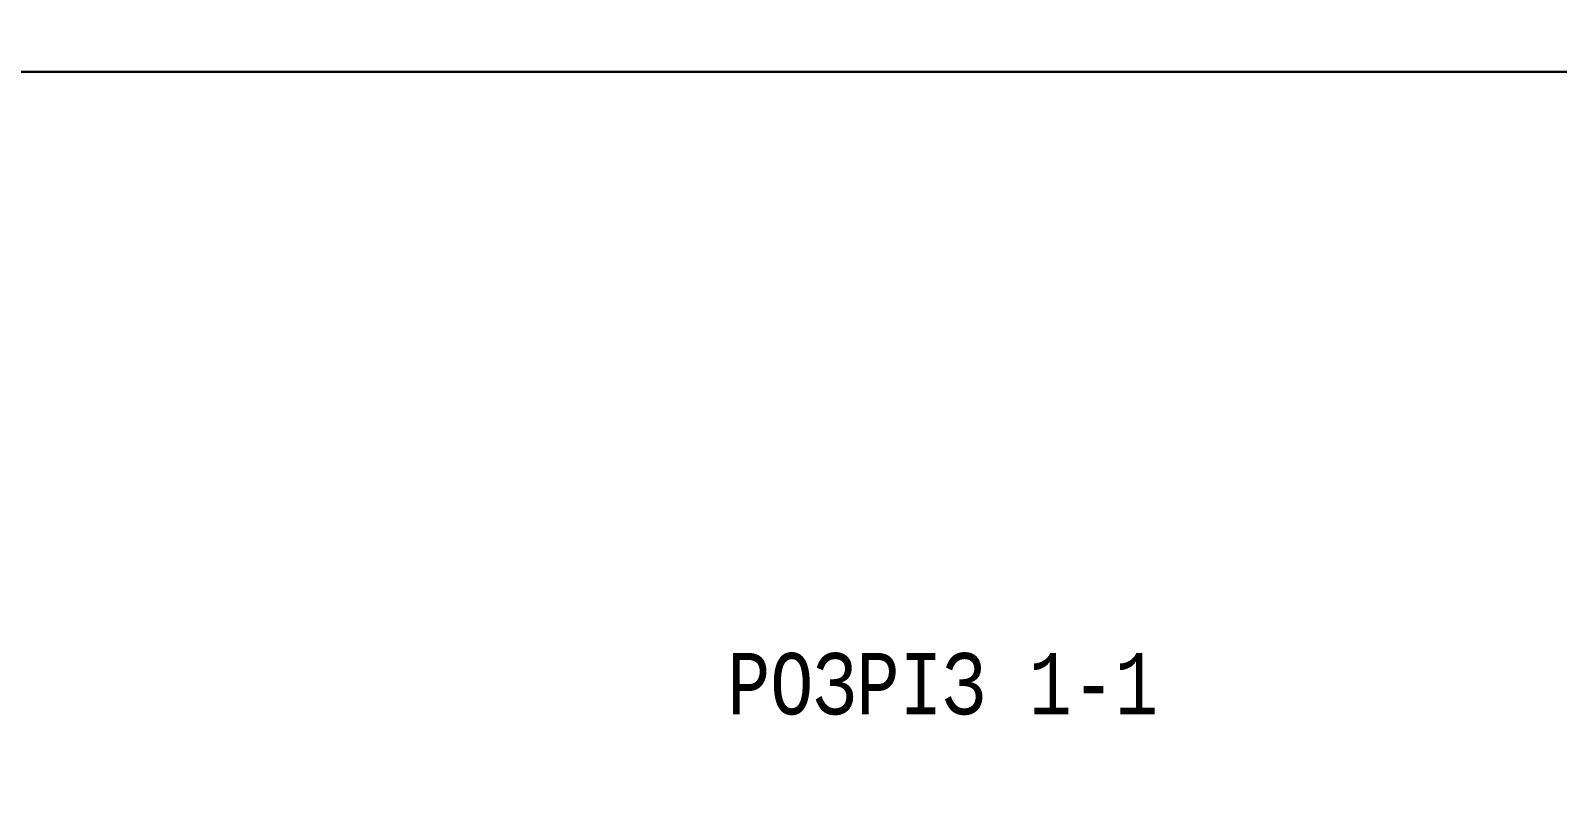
# Model space of a CAD drawing. Header units: millimetres. Extents: x -689206 to 4969298, y -1019800 to 703299.
# Drawn here: x 65976 to 110387, y -443473 to -421450 of the extents above; entities that cross this region are included whole.
import ezdxf

# ---------------------------------------------------------------- set-up
doc = ezdxf.new("R2010")
doc.units = ezdxf.units.MM
doc.layers.add('внешняярамка', color=7, linetype='Continuous', lineweight=5, plot=False)
doc.layers.add('Відомість заповнення дверних та віконних прорізів', color=7, linetype='Continuous', lineweight=5)
doc.layers.add('Штамп', color=7, linetype='Continuous', lineweight=5)
doc.styles.add('Аннотативный', font='isocteur.ttf', dxfattribs={"width": 0.7, "height": 250})

msp = doc.modelspace()

# ---------------------------------------------------------------- linework, layer by layer
at = {"layer": 'внешняярамка', "lineweight": 5, "ltscale": 50, "const_width": 2.41}
msp.add_lwpolyline([(37935.9, -493039.6), (139172.2, -493039.6), (139172.2, -421451.1), (37935.9, -421451.1), (37935.9, -493039.6)], dxfattribs=at)
at = {"layer": 'Штамп', "lineweight": 30}
msp.add_lwpolyline([(42756.7, -491834.4), (137967, -491834.4), (137967, -422656.3), (42756.7, -422656.3)], close=True, dxfattribs=at)

# ---------------------------------------------------------------- texts
at = {"layer": 'Відомість заповнення дверних та віконних прорізів', "ltscale": 50, "insert": (86238, -439560.3), "char_height": 1786.45, "width": 36974.281, "attachment_point": 1, "style": 'Аннотативный'}
msp.add_mtext('РОЗРІЗ 1-1', dxfattribs=at)

doc.saveas('drawing.dxf')
